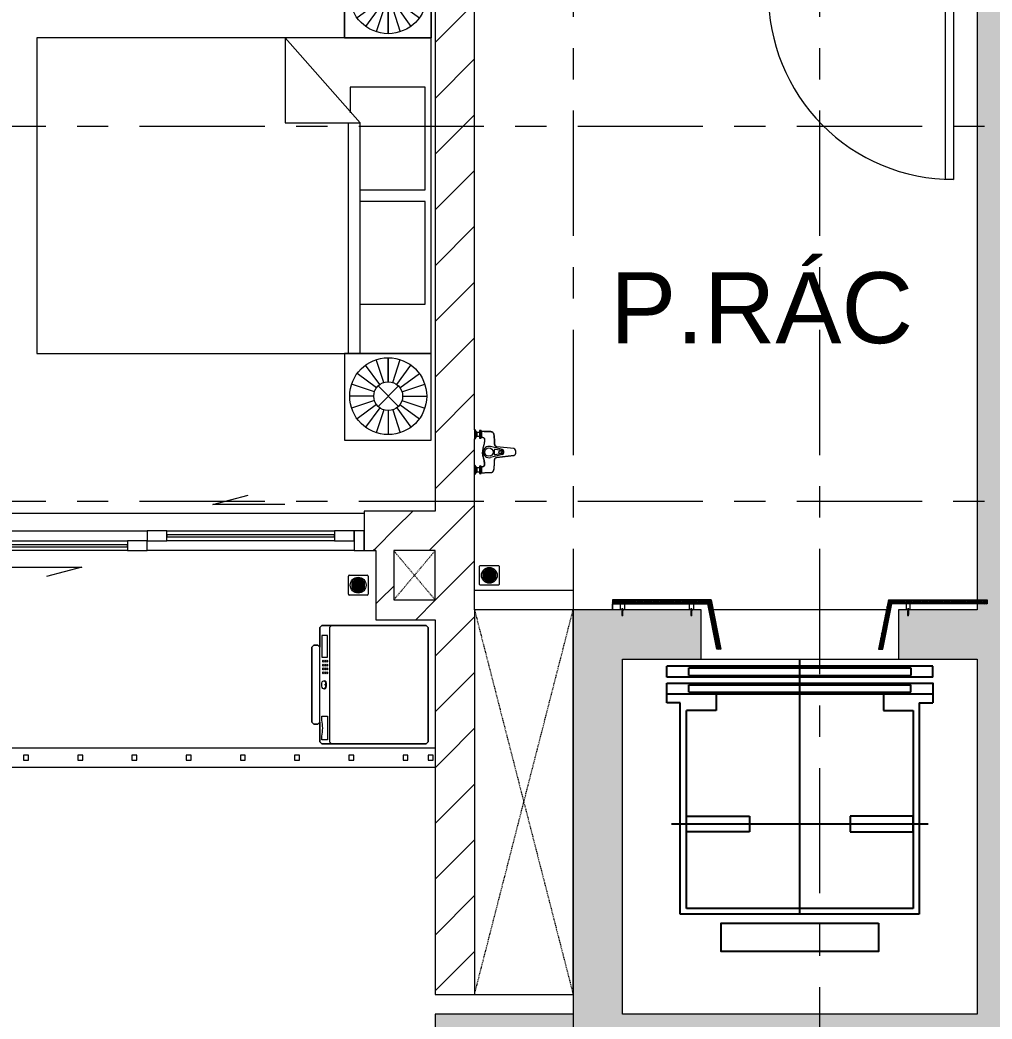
# Model space of a CAD drawing. Header units: millimetres. Extents: x -20144 to 104140, y -11426 to 48263.
# Drawn here: x 20645 to 25576, y 22325 to 27391 of the extents above; entities that cross this region are included whole.
import ezdxf

# ---------------------------------------------------------------- set-up
doc = ezdxf.new("R2010")
doc.units = ezdxf.units.MM
doc.linetypes.add('Dash', pattern=[6.35, 3.175, -3.175])
doc.linetypes.add('Grid Line', pattern=[22.225, 12.7, -3.175, 3.175, -3.175])
for name, color, linetype, lineweight in [('A-DETL-GENF', 31, 'Continuous', 5), ('A-DETL-GENF-HDLN', 161, 'Dash', 5), ('CHU', 181, 'Continuous', 5), ('CUA', 31, 'Continuous', 9), ('GRA', 211, 'Continuous', 9), ('HATCH-TUONG', 152, 'Continuous', 9), ('LAT-GACH', 140, 'Continuous', 13), ('NET THAY 2', 55, 'Continuous', 5), ('NET-CAT', 3, 'Continuous', 9), ('NET-THAY', 2, 'Continuous', 15), ('THIET BI', 44, 'Continuous', 5), ('THIET-BI', 44, 'Continuous', 5), ('TRUC', 225, 'Continuous', 5)]:
    doc.layers.add(name, color=color, linetype=linetype, lineweight=lineweight)
doc.layers.add('Core - tb$0$CT3 MBT 11-31$0$Nqh-ME-01', color=8, linetype='Continuous')
doc.styles.add('Arial_2', font='arial_1.ttf', dxfattribs={"height": 360})
pattern_1 = [(45, (0, 0), (-141.4214, 141.4214), [])]

# ---------------------------------------------------------------- blocks, each defined once
blk = doc.blocks.new('A$C1F5A74C7')
at = {"color": 0, "lineweight": 5}
for p, q in [((0, 10), (0, 12)), ((0, 10), (21, 10)), ((3, 8), (3, 10)), ((3, 5), (3, 7)), ((5, 91), (10, 94)), ((5, 91), (5, 29)), ((5, 91), (15, 91)), ((6, 78), (5, 75)), ((5, 75), (8, 75)), ((6, 72), (5, 69)), ((5, 69), (8, 69)), ((6, 66), (5, 63)), ((5, 63), (8, 63)), ((6, 60), (5, 57)), ((5, 57), (8, 57)), ((6, 54), (5, 51)), ((5, 51), (8, 51)), ((5, 49), (8, 49)), ((5, 10), (5, 29)), ((8, 5), (5, 5)), ((7, 80), (6, 78)), ((6, 78), (10, 78)), ((8, 73), (6, 72)), ((8, 67), (6, 66)), ((8, 61), (6, 60)), ((8, 55), (6, 54)), ((8, 82), (7, 80)), ((7, 81), (10, 81)), ((7, 80), (10, 80)), ((7, 29), (7, 76)), ((7, 10), (7, 31)), ((7, 9), (7, 10)), ((7, 5), (7, 8)), ((7, 5), (7, 5)), ((9, 84), (8, 82)), ((8, 83), (10, 83)), ((8, 73), (8, 75)), ((8, 69), (8, 67)), ((8, 61), (8, 63)), ((8, 57), (8, 55)), ((8, 51), (8, 49)), ((10, 87), (9, 85)), ((9, 85), (12, 86)), ((10, 5), (9, 5)), ((10, 99), (10, 11)), ((10, 94), (15, 91)), ((10, 87), (12, 85)), ((10, 41), (10, 80)), ((10, 78), (15, 78)), ((10, 41), (11, 41)), ((10, 13), (10, 0)), ((12, 5), (10, 5)), ((11, 84), (13, 84)), ((11, 81), (14, 82)), ((11, 41), (11, 80)), ((11, 80), (14, 80)), ((12, 84), (12, 83)), ((12, 73), (12, 75)), ((12, 75), (15, 75)), ((12, 73), (15, 72)), ((12, 69), (12, 67)), ((12, 69), (15, 69)), ((12, 67), (15, 66)), ((12, 61), (12, 63)), ((12, 63), (15, 63)), ((12, 61), (15, 60)), ((12, 57), (12, 55)), ((12, 57), (15, 57)), ((12, 55), (15, 54)), ((12, 49), (12, 51)), ((12, 51), (15, 51)), ((12, 49), (15, 49)), ((12, 5), (12, 5)), ((13, 82), (14, 80)), ((16, 5), (13, 5)), ((14, 80), (15, 78)), ((14, 29), (14, 76)), ((14, 10), (14, 31)), ((14, 9), (14, 10)), ((14, 5), (14, 8)), ((15, 91), (15, 29)), ((15, 78), (15, 75)), ((15, 72), (15, 69)), ((15, 66), (15, 63)), ((15, 60), (15, 57)), ((15, 54), (15, 51)), ((15, 10), (15, 29)), ((18, 10), (18, 8)), ((18, 7), (18, 5)), ((21, 10), (21, 12))]:
    blk.add_line(p, q, dxfattribs=at)
for centre, radius, start, end in [((5, 7), 2.77, 227.3489, 309.0524), ((10, 15), 10.9, 250.5292, 255.5659), ((10, 15), 10.9, 263.51, 276.4907), ((10, 15), 10.9, 284.1671, 289.4715), ((16, 7), 2.77, 230.845, 312.6565)]:
    blk.add_arc(centre, radius, start, end, dxfattribs=at)
blk = doc.blocks.new('*U294')
for p, q in [((11.2, 0), (10.7, 0)), ((11.7, 0), (11.2, 0)), ((12.4, 0), (12.2, 0)), ((14.1, 0), (12.9, 0)), ((14.1, 2.9), (14.1, 4)), ((14.1, 2.4), (14.1, 2.9)), ((14.1, 1.8), (14.1, 1.9)), ((14.1, 0), (14.1, 1.2)), ((14.1, 0), (14.1, -1.2)), ((14.1, 0), (15.4, 0)), ((15.9, 0), (16, 0)), ((16.6, 0), (17, 0)), ((17, 0), (18.1, 0)), ((47.7, 10), (47.7, -10)), ((14.1, -1.8), (14.1, -1.9)), ((14.1, -2.4), (14.1, -2.9)), ((14.1, -2.9), (14.1, -4))]:
    blk.add_line(p, q)
blk.add_lwpolyline([(50, 10), (9.5, 10, 0.414215), (7.5, 8), (7.5, -8, 0.414214), (9.5, -10), (50, -10)], format="xyb")
for radius in [2.9, 0.712]:
    blk.add_circle((14.1, 0), radius)
at = {"extrusion": (0, 0, -1), "xscale": 0.3999999999068677, "yscale": 0.3999999999068677, "zscale": -0.4, "rotation": 90.00000000000001}
blk.add_blockref('A$C1F5A74C7', (-42.8, -4.2), dxfattribs=at)
blk = doc.blocks.new('A$C02D11954')
at = {"layer": 'Core - tb$0$CT3 MBT 11-31$0$Nqh-ME-01'}
for p, q in [((-1575, -91.3), (-1575, -36.3)), ((-1462.5, -44.8), (-337.5, -44.8)), ((-1462.5, -82.3), (-1462.5, -44.8)), ((-899.7, -1294), (-899.7, 0)), ((-337.5, -44.8), (-337.5, -82.3)), ((-225, -91.3), (-225, -36.3)), ((-1462.5, -82.3), (-337.5, -82.3)), ((-1575, -221.3), (-1575, -121.3)), ((-1462.5, -129.8), (-337.5, -129.8)), ((-1462.5, -167.3), (-1462.5, -129.8)), ((-337.5, -167.3), (-337.5, -129.8)), ((-1462.5, -167.3), (-337.5, -167.3)), ((-249.5, -836.3), (-1550, -836.3))]:
    blk.add_line(p, q, dxfattribs=at)
for points in [[(-225, -36.3), (-1575, -36.3)], [(-225, -91.3), (-1575, -91.3)], [(-1575, -121.3), (-225, -121.3), (-225, -221.3)], [(-1575, -176.3), (-225, -176.3)], [(-1325, -176.3), (-1325, -261.3)], [(-475, -176.3), (-475, -261.3)], [(-1506, -221.3), (-1575, -221.3)], [(-1506, -1294), (-1506, -221.3)], [(-294, -221.3), (-294, -1294)], [(-294, -221.3), (-225, -221.3)], [(-1475, -1264), (-1475, -261.3)], [(-1325, -261.3), (-1475, -261.3)], [(-475, -261.3), (-325, -261.3)], [(-325, -261.3), (-325, -1264)], [(-1475, -876.3), (-1475, -796.3)], [(-1475, -796.3), (-1155, -796.3)], [(-1155, -796.3), (-1155, -876.3)], [(-645, -796.3), (-645, -876.3)], [(-325, -796.3), (-645, -796.3)], [(-325, -876.3), (-325, -796.3)], [(-1155, -876.3), (-1475, -876.3)], [(-645, -876.3), (-325, -876.3)], [(-325, -1264), (-1475, -1264)], [(-294, -1294), (-1506, -1294)]]:
    blk.add_lwpolyline(points, dxfattribs=at)
blk.add_lwpolyline([(-500, -1339.3), (-500, -1481.8), (-1298.3, -1481.8), (-1298.3, -1339.3)], close=True, dxfattribs=at)
blk = doc.blocks.new('A$C18732D84')
at = {"layer": 'GRA', "transparency": 33554687}
h = blk.add_hatch(dxfattribs=at)
h.set_pattern_fill('ANSI37', color=159, scale=50, angle=270, style=0)
h.set_pattern_definition([(315, (-1864.836, 283691.963), (4.41941738, 4.41941738), []), (45, (-1864.836, 283691.963), (-4.41941738, 4.41941738), [])])
h.paths.add_polyline_path([(1400, 7900), (900, 7900), (900, 7850), (900, 7880), (1383.6, 7880)])
h = blk.add_hatch(dxfattribs=at)
h.set_pattern_fill('ANSI37', color=159, scale=50, angle=645.2551, style=0)
h.set_pattern_definition([(330.2551187, (-17013.0964, 161543.5025), (3.10086836, 5.42651964), []), (60.2551187, (-17013.0964, 161543.5025), (-5.42651964, 3.10086836), [])])
h.paths.add_polyline_path([(1400, 7900), (1450, 7650), (1429.6, 7650), (1383.6, 7880)])
h = blk.add_hatch(dxfattribs=at)
h.set_pattern_fill('ANSI37', color=159, scale=50, angle=645.2551, style=0)
h.set_pattern_definition([(330.2551187, (-17213.0964, 161543.5025), (3.10086836, 5.42651964), []), (60.2551187, (-17213.0964, 161543.5025), (-5.42651964, 3.10086836), [])])
h.paths.add_polyline_path([(2300, 7900), (2250, 7650), (2270.4, 7650), (2316.4, 7880)])
h = blk.add_hatch(dxfattribs=at)
h.set_pattern_fill('ANSI37', color=159, scale=50, angle=270, style=0)
h.set_pattern_definition([(315, (-2064.836, 283691.963), (4.41941738, 4.41941738), []), (45, (-2064.836, 283691.963), (-4.41941738, 4.41941738), [])])
h.paths.add_polyline_path([(2300, 7900), (2800, 7900), (2800, 7880), (2316.4, 7880)])
at = {"layer": 'NET-CAT'}
h = blk.add_hatch(color=256, dxfattribs=at)
h.dxf.hatch_style = 1
h.paths.add_polyline_path([(5450, 10650), (5200, 10650), (5200, 9650), (5450, 9650)], flags=17)
h.paths.add_polyline_path([(5450, 12850), (5200, 12850), (5200, 11850), (5450, 11850)], flags=17)
h.paths.add_polyline_path([(5450, 8450), (5200, 8450), (5200, 7450), (5450, 7450)], flags=17)
h.paths.add_polyline_path([(5450, 6250), (5200, 6250), (5200, 5800), (3000, 5800), (3000, 14500), (5200, 14500), (5200, 14050), (5450, 14050), (5450, 14750), (2750, 14750), (2750, 7850), (2350, 7850), (2350, 7600), (2750, 7600), (2750, 5800), (950, 5800), (950, 7600), (1350, 7600), (1350, 7850), (700, 7850), (700, 5800), (0, 5800), (0, 0), (4150, 0), (4150, 250), (250, 250), (250, 2750), (5450, 2750), (5450, 3000), (3200, 3000), (3200, 3875), (2950, 3875), (2950, 3000), (250, 3000), (250, 5550), (2950, 5550), (2950, 5075), (3200, 5075), (3200, 5550), (5450, 5550)])
at = {"layer": 'GRA'}
for points in [[(1400, 7900), (900, 7900), (900, 7850), (900, 7880), (1383.6, 7880)], [(1400, 7900), (1450, 7650), (1429.6, 7650), (1383.6, 7880)], [(2300, 7900), (2250, 7650), (2270.4, 7650), (2316.4, 7880)], [(2300, 7900), (2800, 7900), (2800, 7880), (2316.4, 7880)]]:
    blk.add_lwpolyline(points, close=True, dxfattribs=at)
at = {"layer": 'LAT-GACH'}
for p, q in [((2290, 7850), (1410, 7850)), ((1350, 7600), (2350, 7600))]:
    blk.add_line(p, q, dxfattribs=at)
at = {"layer": 'NET-CAT'}
blk.add_lwpolyline([(5450, 5550), (5450, 6250), (5200, 6250), (5200, 5800), (3000, 5800), (3000, 14500), (5200, 14500), (5200, 14050), (5450, 14050), (5450, 14750), (2750, 14750), (2750, 7850), (2350, 7850), (2350, 7600), (2750, 7600), (2750, 5800), (950, 5800), (950, 7600), (1350, 7600), (1350, 7850), (700, 7850), (700, 5800), (0, 5800), (0, 0)], dxfattribs=at)
at = {"layer": 'GRA', "xscale": -1, "rotation": 90}
for p in [(950, 7900), (950, 7900), (1300, 7900), (1300, 7900)]:
    blk.add_blockref('*U294', p, dxfattribs=at)
at = {"layer": 'GRA', "rotation": 270}
blk.add_blockref('*U294', (2400, 7900), dxfattribs=at)
at = {"layer": 'NET-CAT'}
blk.add_blockref('A$C02D11954', (2750, 7600), dxfattribs=at)
blk = doc.blocks.new('CUA 1 CANH MO - 2 - Type 1000-751089-MẶT BẰNG TẦNG 4')
at = {"layer": 'CUA'}
for p, q in [((-367.5, 990.3), (-327.5, 990.3)), ((-367.5, 52.3), (-367.5, 990.3)), ((-327.5, 990.3), (-327.5, 52.3)), ((-327.5, 52.3), (-367.5, 52.3))]:
    blk.add_line(p, q, dxfattribs=at)
at = {"layer": 'CUA', "lineweight": 5}
for p, q in [((-368.5, 52.3), (-398.5, 52.3)), ((-398.5, 52.3), (-398.5, -47.7)), ((-368.5, 11.3), (-368.5, 52.3)), ((601.5, 52.3), (571.5, 52.3)), ((571.5, 52.3), (571.5, 11.3)), ((601.5, -47.7), (601.5, 52.3)), ((-348.5, 11.3), (-368.5, 11.3)), ((-348.5, -47.7), (-348.5, 11.3)), ((571.5, 11.3), (551.5, 11.3)), ((551.5, 11.3), (551.5, -47.7)), ((-398.5, -47.7), (-348.5, -47.7)), ((551.5, -47.7), (601.5, -47.7))]:
    blk.add_line(p, q, dxfattribs=at)
blk.add_arc((-367.5, 52.3), 938, 359.5, 90, dxfattribs=at)
blk = doc.blocks.new('CUA LO GIA _LUA_ - CUA LO GIA _LUA_-842744-MẶT BẰNG TẦNG 4')
at = {"layer": 'CUA'}
for p, q in [((332.4, 183.9), (511.1, 231.8)), ((697.4, 183.9), (332.4, 183.9)), ((-1050, 100), (-1100, 100)), ((-1100, 100), (-1100, 0)), ((-1050, 0), (-1050, 100)), ((-1050, 100), (0, 100)), ((100, 100), (0, 100)), ((0, 100), (0, 50)), ((100, 50), (100, 100)), ((100, 100), (950, 100)), ((950, 80), (100, 80)), ((100, 80), (100, 70)), ((100, 70), (950, 70)), ((1050, 100), (950, 100)), ((950, 100), (950, 50)), ((950, 70), (950, 80)), ((1050, 50), (1050, 100)), ((1100, 100), (1050, 100)), ((1050, 100), (1050, 0)), ((1100, 0), (1100, 100)), ((-950, 50), (-1050, 50)), ((-1050, 50), (-1050, 0)), ((-950, 0), (-950, 50)), ((-950, 50), (-100, 50)), ((-100, 30), (-950, 30)), ((-950, 30), (-950, 20)), ((-950, 20), (-100, 20)), ((0, 50), (-100, 50)), ((-100, 50), (-100, 0)), ((-100, 20), (-100, 30)), ((0, 0), (0, 50)), ((0, 50), (100, 50)), ((950, 50), (100, 50)), ((950, 50), (1050, 50)), ((-1100, 0), (-1050, 0)), ((-1050, 0), (-950, 0)), ((-100, 0), (-950, 0)), ((-100, 0), (0, 0)), ((1050, 0), (0, 0)), ((1050, 0), (1100, 0)), ((-697.4, -133.9), (-332.4, -133.9)), ((-332.4, -133.9), (-511.1, -181.8))]:
    blk.add_line(p, q, dxfattribs=at)
blk = doc.blocks.new('X-GIUONG - X-GIUONG-V15-MẶT BẰNG TẦNG 4')
at = {"layer": 'THIET BI'}
for p, q in [((-800, 0), (-1239, 0)), ((-1239, 0), (-1239, -439)), ((-1239, 0), (-800, 0)), ((-1239, -439), (-1239, 0)), ((-1039.2, -147.8), (-1076.9, -31.8)), ((-1016.6, -144.2), (-1016.6, -22.2)), ((-993.9, -147.8), (-956.3, -31.8)), ((-800, -439), (-800, 0)), ((800, 0), (-800, 0)), ((-800, 0), (-800, -2000)), ((800, 0), (-800, 0)), ((-800, 0), (-800, -439)), ((-800, 0), (-800, -2000)), ((-550, -30), (-550, -410)), ((-30, -30), (-550, -30)), ((-30, -360), (-30, -30)), ((30, -30), (30, -360)), ((550, -30), (30, -30)), ((550, -360), (550, -30)), ((1239, 0), (800, 0)), ((800, 0), (800, -439)), ((800, -2000), (800, 0)), ((1239, 0), (800, 0)), ((800, 0), (800, -439)), ((800, -2000), (800, 0)), ((993.9, -147.8), (956.3, -31.8)), ((1016.6, -144.2), (1016.6, -22.2)), ((1039.2, -147.8), (1076.9, -31.8)), ((1239, -439), (1239, 0)), ((1239, -439), (1239, 0)), ((-1059.6, -158.2), (-1131.2, -59.5)), ((-973.5, -158.2), (-901.9, -59.5)), ((973.5, -158.2), (901.9, -59.5)), ((1059.6, -158.2), (1131.2, -59.5)), ((-1075.8, -174.4), (-1174.4, -102.7)), ((-957.4, -174.4), (-858.7, -102.7)), ((957.4, -174.4), (858.7, -102.7)), ((1075.8, -174.4), (1174.4, -102.7)), ((-1086.1, -194.8), (-1202.1, -157.1)), ((-1068.3, -269.1), (-964.8, -165.6)), ((-1068.3, -165.6), (-964.8, -269.1)), ((-947, -194.8), (-831, -157.1)), ((947, -194.8), (831, -157.1)), ((1068.3, -269.1), (964.8, -165.6)), ((1068.3, -165.6), (964.8, -269.1)), ((1086.1, -194.8), (1202.1, -157.1)), ((-1089.7, -217.4), (-1211.7, -217.4)), ((-1086.1, -240), (-1202.1, -277.7)), ((-947, -240), (-831, -277.7)), ((-943.4, -217.4), (-821.4, -217.4)), ((-821.4, -217.4), (-943.4, -217.4)), ((943.4, -217.4), (821.4, -217.4)), ((821.4, -217.4), (943.4, -217.4)), ((947, -240), (831, -277.7)), ((1086.1, -240), (1202.1, -277.7)), ((1089.7, -217.4), (1211.7, -217.4)), ((-1075.8, -260.4), (-1174.4, -332.1)), ((-1059.6, -276.6), (-1131.2, -375.2)), ((-1039.2, -287), (-1076.9, -402.9)), ((-1016.6, -290.5), (-1016.6, -412.5)), ((-993.9, -287), (-956.3, -402.9)), ((-973.5, -276.6), (-901.9, -375.2)), ((-957.4, -260.4), (-858.7, -332.1)), ((957.4, -260.4), (858.7, -332.1)), ((973.5, -276.6), (901.9, -375.2)), ((993.9, -287), (956.3, -402.9)), ((1016.6, -290.5), (1016.6, -412.5)), ((1039.2, -287), (1076.9, -402.9)), ((1059.6, -276.6), (1131.2, -375.2)), ((1075.8, -260.4), (1174.4, -332.1)), ((-370, -360), (-800, -740)), ((-370, -740), (-370, -360)), ((800, -360), (-370, -360)), ((-1239, -439), (-800, -439)), ((-800, -439), (-1239, -439)), ((-550, -410), (-420, -410)), ((-370, -420), (800, -420)), ((800, -439), (1239, -439)), ((800, -439), (1239, -439)), ((-800, -740), (-370, -740)), ((-800, -2000), (800, -2000)), ((-800, -2000), (800, -2000))]:
    blk.add_line(p, q, dxfattribs=at)
for centre, radius in [((-1016.6, -217.4), 195.1), ((1016.6, -217.4), 195.1), ((-1016.6, -217.4), 73.2), ((1016.6, -217.4), 73.2)]:
    blk.add_circle(centre, radius, dxfattribs=at)
blk = doc.blocks.new('Railing - 25mm-924614-MẶT BẰNG TẦNG 4')
at = {"layer": 'NET THAY 2'}
for p, q in [((12.5, 12.5), (-12.5, 12.5)), ((-12.5, 12.5), (-12.5, -12.5)), ((12.5, -12.5), (12.5, 12.5)), ((-12.5, -12.5), (12.5, -12.5))]:
    blk.add_line(p, q, dxfattribs=at)
blk = doc.blocks.new('Railing - Railing-924885-MẶT BẰNG TẦNG 4')
at = {"rotation": 89.99999999999982}
for p in [(17113, 23649.9), (17375.5, 23649.9), (17650.5, 23649.9), (17925.5, 23649.9), (18200.5, 23649.9), (18475.5, 23649.9), (18750.5, 23649.9), (19025.5, 23649.9), (19300.5, 23649.9), (19575.5, 23649.9), (19850.5, 23649.9), (20125.5, 23649.9), (20400.5, 23649.9), (20675.5, 23649.9), (20950.5, 23649.9), (21225.5, 23649.9), (21500.5, 23649.9), (21775.5, 23649.9), (22050.5, 23649.9), (22325.5, 23649.9), (22600.5, 23649.9), (22727.7, 23649.9)]:
    blk.add_blockref('Railing - 25mm-924614-MẶT BẰNG TẦNG 4', p, dxfattribs=at)
blk = doc.blocks.new('X-MAY GIAT - X-MAY GIAT-411449-MẶT BẰNG TẦNG 4')
at = {"layer": 'THIET BI'}
for p, q in [((-290, 0), (-300, -10)), ((-300, -10), (-290, 0)), ((290, 0), (-290, 0)), ((-290, 0), (290, 0)), ((300, -10), (290, 0)), ((290, 0), (300, -10)), ((-300, -10), (-300, -540)), ((-300, -540), (-300, -10)), ((300, -540), (300, -10)), ((300, -10), (300, -540)), ((-300, -490), (-290, -500)), ((-290, -500), (290, -500)), ((290, -500), (300, -490)), ((-300, -540), (-290, -550)), ((-290, -550), (-300, -540)), ((-290, -550), (-190, -550)), ((-190, -550), (-290, -550)), ((-250, -510), (-250, -540)), ((-140, -510), (-250, -510)), ((-250, -540), (-140, -540)), ((-190, -550), (-200, -560)), ((-200, -560), (-190, -550)), ((190, -550), (-190, -550)), ((-140, -540), (-140, -510)), ((-20, -530), (-20, -525)), ((0, -520), (0, -525)), ((20, -530), (20, -525)), ((160, -510), (280, -510)), ((160, -540), (160, -510)), ((180, -540), (160, -540)), ((200, -560), (190, -550)), ((190, -550), (290, -550)), ((190, -550), (200, -560)), ((290, -550), (190, -550)), ((280, -540), (260, -540)), ((280, -510), (280, -540)), ((290, -550), (300, -540)), ((300, -540), (290, -550)), ((-200, -560), (-200, -580)), ((-200, -580), (-200, -560)), ((-200, -580), (-190, -590)), ((-190, -590), (-200, -580)), ((-190, -590), (190, -590)), ((190, -590), (-190, -590)), ((190, -590), (200, -580)), ((200, -580), (190, -590)), ((200, -580), (200, -560)), ((200, -560), (200, -580))]:
    blk.add_line(p, q, dxfattribs=at)
blk.add_arc((220, -697.5), 162.5, 75.75, 104.25, dxfattribs=at)
for centre, major_axis in [((-120, -512.5), (5, 0)), ((-120, -522.5), (5, 0)), ((-120, -532.5), (5, 0)), ((-100, -512.5), (5, 0)), ((-100, -522.5), (5, 0)), ((-100, -532.5), (5, 0)), ((-80, -512.5), (5, 0)), ((-80, -522.5), (5, 0)), ((-80, -532.5), (5, 0)), ((-60, -512.5), (-5, 0)), ((-60, -522.5), (-5, 0)), ((-60, -532.5), (-5, 0)), ((0, -530), (-20, 0))]:
    blk.add_ellipse(centre, major_axis=major_axis, ratio=0.5, dxfattribs=at)
blk.add_ellipse((0, -525), major_axis=(-20, 0), ratio=0.5, start_param=3.141593, end_param=6.283185, dxfattribs=at)
blk = doc.blocks.new('X-PHEU - X-PHEU-399631-MẶT BẰNG TẦNG 4')
at = {"layer": 'THIET-BI'}
for p, q in [((25, 29), (25, 121)), ((29, 125), (121, 125)), ((52.5, 103.1), (52.5, 46.9)), ((57.5, 43.5), (57.5, 106.5)), ((62.5, 108.8), (62.5, 41.2)), ((67.5, 39.8), (67.5, 110.2)), ((72.5, 110.9), (72.5, 78.1)), ((77.5, 78.1), (77.5, 110.9)), ((82.5, 110.2), (82.5, 39.8)), ((87.5, 41.2), (87.5, 108.8)), ((92.5, 106.5), (92.5, 43.5)), ((97.5, 46.9), (97.5, 103.1)), ((125, 121), (125, 29)), ((42.5, 90.5), (42.5, 59.5)), ((47.5, 51.8), (47.5, 98.2)), ((72.5, 71.9), (72.5, 39.1)), ((77.5, 39.1), (77.5, 71.9)), ((102.5, 98.2), (102.5, 51.8)), ((107.5, 59.5), (107.5, 90.5)), ((121, 25), (29, 25))]:
    blk.add_line(p, q, dxfattribs=at)
blk.add_circle((75, 75), 40, dxfattribs=at)
for centre, radius, start, end in [((29, 121), 4, 90, 180), ((75, 75), 36, 119.0853, 128.6822), ((75, 75), 36, 102.0247, 110.3175), ((75, 75), 36, 90, 93.9821), ((75, 75), 36, 86.0179, 90), ((75, 75), 36, 69.6825, 77.9753), ((75, 75), 36, 51.3178, 60.9147), ((121, 121), 4, 0, 90), ((75, 75), 36, 139.8082, 154.5256), ((75, 75), 36, 205.4744, 220.1918), ((75, 75), 4, 128.6822, 231.3178), ((75, 75), 4, 308.6822, 51.3178), ((75, 75), 36, 25.4744, 40.1918), ((75, 75), 36, 319.8082, 334.5256), ((29, 29), 4, 180, 270), ((75, 75), 36, 231.3178, 240.9147), ((75, 75), 36, 249.6825, 257.9753), ((75, 75), 36, 266.0179, 270), ((75, 75), 36, 270, 273.9821), ((75, 75), 36, 282.0247, 290.3175), ((75, 75), 36, 299.0853, 308.6822), ((121, 29), 4, 270, 360)]:
    blk.add_arc(centre, radius, start, end, dxfattribs=at)
blk = doc.blocks.new('X-SEN - X-SEN-387739-MẶT BẰNG TẦNG 4')
at = {"layer": 'THIET-BI'}
for p, q in [((-67.5, 0), (-112.5, 0)), ((-112.5, 0), (-112.5, -3.8)), ((-112.5, 0), (-67.5, 0)), ((-112.5, -3.8), (-112.5, 0)), ((-67.5, -3.8), (-67.5, 0)), ((-67.5, 0), (-67.5, -3.8)), ((112.5, 0), (67.5, 0)), ((67.5, 0), (67.5, -3.8)), ((67.5, 0), (67.5, -3.8)), ((112.5, 0), (67.5, 0)), ((112.5, -3.8), (112.5, 0)), ((112.5, -3.8), (112.5, 0)), ((-112.5, -3.8), (-99.9, -12.6)), ((-67.5, -3.8), (-112.5, -3.8)), ((-112.5, -3.8), (-99.9, -12.6)), ((-99.9, -25.3), (-107.2, -25.3)), ((-72.8, -25.3), (-107.2, -25.3)), ((-107.2, -34.3), (-105.1, -34.3)), ((-107.2, -34.3), (-72.8, -34.3)), ((-105.1, -34.3), (-105.1, -37.2)), ((-105.1, -34.3), (-105.1, -37.2)), ((-74.9, -34.3), (-105.1, -34.3)), ((-105.1, -37.2), (-74.9, -37.2)), ((-99.9, -12.6), (-99.9, -25.3)), ((-99.9, -12.6), (-80.1, -12.6)), ((-80.1, -12.6), (-99.9, -12.6)), ((-99.9, -12.6), (-99.9, -25.3)), ((-80.1, -12.6), (-67.5, -3.8)), ((-80.1, -12.6), (-67.5, -3.8)), ((-80.1, -25.3), (-80.1, -12.6)), ((-80.1, -25.3), (-80.1, -12.6)), ((-72.8, -25.3), (-80.1, -25.3)), ((-74.9, -37.2), (-74.9, -34.3)), ((-74.9, -34.3), (-72.8, -34.3)), ((-74.9, -37.2), (-74.9, -34.3)), ((67.5, -3.8), (80.1, -12.6)), ((112.5, -3.8), (67.5, -3.8)), ((67.5, -3.8), (80.1, -12.6)), ((80.1, -25.3), (72.8, -25.3)), ((107.2, -25.3), (72.8, -25.3)), ((72.8, -34.3), (74.9, -34.3)), ((72.8, -34.3), (107.2, -34.3)), ((74.9, -34.3), (74.9, -37.2)), ((74.9, -34.3), (74.9, -37.2)), ((105.1, -34.3), (74.9, -34.3)), ((74.9, -37.2), (105.1, -37.2)), ((80.1, -12.6), (80.1, -25.3)), ((99.9, -12.6), (80.1, -12.6)), ((80.1, -12.6), (99.9, -12.6)), ((99.9, -12.6), (80.1, -12.6)), ((80.1, -12.6), (80.1, -25.3)), ((99.9, -12.6), (112.5, -3.8)), ((99.9, -12.6), (112.5, -3.8)), ((99.9, -25.3), (99.9, -12.6)), ((99.9, -25.3), (99.9, -12.6)), ((107.2, -25.3), (99.9, -25.3)), ((105.1, -37.2), (105.1, -34.3)), ((105.1, -34.3), (107.2, -34.3)), ((105.1, -37.2), (105.1, -34.3)), ((-12.9, -141.7), (-27.6, -80.8)), ((12.9, -141.7), (27.6, -80.8)), ((-27.3, -113.1), (-17.5, -199.2)), ((-17.5, -199.2), (-27.3, -113.1)), ((-7.7, -139.6), (-13.8, -105.5)), ((7.7, -139.6), (13.8, -105.5)), ((17.5, -199.2), (27.3, -113.1)), ((17.5, -199.2), (27.3, -113.1))]:
    blk.add_line(p, q, dxfattribs=at)
for centre, radius in [((0, -73.2), 21.5), ((0, -130.1), 7.2)]:
    blk.add_circle(centre, radius, dxfattribs=at)
for centre, radius, start, end in [((-102.9, -29.8), 6.9, 148.0246, 211.9754), ((-102.9, -29.8), 6.9, 148.0246, 211.9754), ((-107.2, -27.1), 1.8, 90, 148.0246), ((-107.2, -27.1), 1.8, 90, 148.0246), ((-107.2, -32.5), 1.8, 211.9754, 270), ((-107.2, -32.5), 1.8, 211.9754, 270), ((-112.5, -29.8), 6.9, 319.2845, 40.7155), ((-94.4, -29.8), 6.9, 139.2845, 220.7155), ((-85.4, -29.8), 6.9, 319.2845, 40.7155), ((-67.5, -29.8), 6.9, 139.2845, 220.7155), ((-72.8, -27.1), 1.8, 31.9754, 90), ((-72.8, -27.1), 1.8, 31.9754, 90), ((-72.8, -32.5), 1.8, 270, 328.0246), ((-72.8, -32.5), 1.8, 270, 328.0246), ((-77.1, -29.8), 6.9, 328.0246, 31.9754), ((-77.1, -29.8), 6.9, 328.0246, 31.9754), ((-0.4, -73.2), 28.3, 89.2517, 195.6693), ((0.4, -73.2), 28.3, 344.3307, 90.7483), ((77.1, -29.8), 6.9, 148.0246, 211.9754), ((77.1, -29.8), 6.9, 148.0246, 211.9754), ((72.8, -27.1), 1.8, 90, 148.0246), ((72.8, -27.1), 1.8, 90, 148.0246), ((72.8, -32.5), 1.8, 211.9754, 270), ((72.8, -32.5), 1.8, 211.9754, 270), ((67.5, -29.8), 6.9, 319.2845, 40.7155), ((85.6, -29.8), 6.9, 139.2845, 220.7155), ((94.6, -29.8), 6.9, 319.2845, 40.7155), ((112.5, -29.8), 6.9, 139.2845, 220.7155), ((107.2, -27.1), 1.8, 31.9754, 90), ((107.2, -27.1), 1.8, 31.9754, 90), ((107.2, -32.5), 1.8, 270, 328.0246), ((107.2, -32.5), 1.8, 270, 328.0246), ((102.9, -29.8), 6.9, 328.0246, 31.9754), ((102.9, -29.8), 6.9, 328.0246, 31.9754), ((-9.4, -104.7), 4.5, 74.0703, 190.1556), ((-0.4, -73.2), 28.3, 254.0703, 270.7483), ((0.4, -73.2), 28.3, 269.2517, 285.9297), ((9.4, -104.7), 4.5, 349.8444, 105.9297), ((0, -134.7), 14.7, 208.4144, 331.5856), ((0, -136.6), 8.24, 201.1294, 338.8706), ((0, -191), 19.3, 205.0481, 334.9519), ((0, -191), 19.3, 205.0481, 334.9519)]:
    blk.add_arc(centre, radius, start, end, dxfattribs=at)
for points, knots in [([(-105.1, -37.2), (-105.1, -39.1), (-104.9, -42.9), (-104.7, -48.5), (-104.5, -54.2), (-104.2, -61.7), (-103.9, -68.4), (-103.8, -73.6), (-103.7, -75.5), (-103.7, -76.7), (-103.6, -77.6), (-103.6, -78.6), (-103.6, -79.8), (-103.6, -81), (-103.5, -81.8), (-103.5, -82.3), (-103.5, -82.6), (-103.4, -83), (-103.4, -83.5), (-103.3, -84.3), (-103.2, -85.5), (-103.1, -86.6), (-102.8, -87.6), (-102.6, -88.2), (-102.3, -88.9), (-101.9, -89.7), (-101.3, -90.8), (-100.6, -91.7), (-100, -92.5), (-99, -93.6), (-97.8, -94.7), (-96.2, -95.8), (-95, -96.6), (-93.7, -97.2), (-92.4, -97.7), (-91.2, -98.1), (-90.3, -98.4), (-89.6, -98.5), (-88.9, -98.7), (-88, -98.8), (-86.8, -99), (-85.6, -99.1), (-84.7, -99.1), (-84, -99.2), (-83.3, -99.3), (-82.3, -99.4), (-81.2, -99.5), (-79.7, -99.6), (-77.9, -99.8), (-75.5, -100), (-72.8, -100.2), (-70, -100.5), (-66.3, -100.8), (-61.6, -101.2), (-56, -101.5), (-51.7, -101.8), (-48.8, -101.9), (-47.3, -101.9), (-46.1, -101.9), (-45.1, -102), (-44.4, -102), (-43.6, -102), (-42.6, -102), (-41.4, -102), (-40.1, -102), (-39.3, -102.1), (-38.8, -102.1), (-38.5, -102.2), (-38.1, -102.2), (-37.6, -102.3), (-36.8, -102.4), (-35.6, -102.6), (-34.3, -103), (-33.2, -103.5), (-32.5, -104), (-31.7, -104.6), (-30.5, -105.7), (-29, -107.6), (-27.9, -110.1), (-27.4, -112), (-27.3, -113.1)], [0, 0, 0, 0, 0.041667, 0.083333, 0.125, 0.166667, 0.25, 0.270833, 0.28125, 0.291667, 0.296875, 0.302083, 0.3125, 0.322917, 0.328125, 0.330729, 0.333333, 0.335938, 0.338542, 0.34375, 0.354167, 0.364583, 0.369792, 0.375, 0.380208, 0.385417, 0.395833, 0.40625, 0.411458, 0.416667, 0.4375, 0.447917, 0.458333, 0.46875, 0.479167, 0.489583, 0.494792, 0.5, 0.505208, 0.510417, 0.520833, 0.53125, 0.536458, 0.541667, 0.546875, 0.552083, 0.5625, 0.572917, 0.583333, 0.604167, 0.625, 0.645833, 0.666667, 0.708333, 0.75, 0.791667, 0.802083, 0.8125, 0.822917, 0.828125, 0.833333, 0.838542, 0.84375, 0.854167, 0.864583, 0.869792, 0.872396, 0.875, 0.877604, 0.880208, 0.885417, 0.895833, 0.90625, 0.916667, 0.921875, 0.927083, 0.9375, 0.958333, 0.979167, 1, 1, 1, 1]), ([(-105.1, -37.2), (-104.5, -52.3), (-103.9, -68.7), (-103.3, -87.5), (-99.6, -93.9), (-92.4, -98.5), (-72.6, -100.1), (-54, -102.2), (-33.9, -102), (-28.7, -107.4), (-27.8, -111), (-27.3, -113.1)], [0, 0, 0, 0, 45.441328, 49.333631, 56.110562, 66.562664, 73.682324, 114.966912, 125.570438, 129.900151, 136.284558, 136.284558, 136.284558, 136.284558]), ([(0, -41), (-2, -40.9), (-5.6, -40.9), (-10.3, -41.2), (-14.4, -41.6), (-18, -42.2), (-21.2, -42.9), (-24.2, -43.7), (-27.1, -44.6), (-30, -45.4), (-32.9, -46.3), (-35.8, -47.2), (-38.8, -47.9), (-41.8, -48.6), (-45.1, -49.2), (-48.4, -49.8), (-51.8, -50.2), (-54.8, -50.5), (-56.9, -50.7), (-58.1, -50.8), (-59, -50.9), (-59.9, -51), (-60.8, -51), (-61.7, -51), (-62.4, -51), (-63, -51), (-63.6, -51), (-64.4, -50.9), (-65.1, -50.8), (-65.7, -50.7), (-66.1, -50.6), (-66.5, -50.5), (-67.1, -50.4), (-68.1, -50.1), (-69.1, -49.6), (-70.1, -49), (-71.1, -48.3), (-72, -47.4), (-72.8, -46.6), (-73.3, -45.8), (-73.8, -45.1), (-74.1, -44.3), (-74.4, -43.5), (-74.6, -42.6), (-74.7, -41.9), (-74.8, -41.3), (-74.8, -40.9), (-74.9, -40.4), (-74.9, -39.8), (-74.9, -38.8), (-74.9, -37.9), (-74.9, -37.2)], [0, 0, 0, 0, 0.041667, 0.083333, 0.125, 0.166667, 0.208333, 0.25, 0.291667, 0.333333, 0.375, 0.416667, 0.458333, 0.5, 0.541667, 0.583333, 0.625, 0.666667, 0.6875, 0.697917, 0.708333, 0.71875, 0.729167, 0.739583, 0.75, 0.755208, 0.760417, 0.770833, 0.78125, 0.786458, 0.791667, 0.796875, 0.802083, 0.8125, 0.833333, 0.84375, 0.854167, 0.875, 0.885417, 0.895833, 0.90625, 0.916667, 0.927083, 0.9375, 0.947917, 0.953125, 0.958333, 0.963542, 0.96875, 0.979167, 1, 1, 1, 1]), ([(-74.9, -37.2), (-74.9, -39.9), (-75, -44.9), (-67.9, -51.6), (-55.3, -50.7), (-39.4, -48.7), (-24.4, -43.4), (-11.8, -40.7), (0, -41)], [0, 0, 0, 0, 8.475038, 15.961674, 29.255673, 47.963091, 70.422589, 93.837243, 93.837243, 93.837243, 93.837243]), ([(74.9, -37.2), (74.9, -37.9), (74.9, -38.8), (74.9, -39.8), (74.9, -40.4), (74.8, -40.9), (74.8, -41.3), (74.7, -41.9), (74.6, -42.6), (74.4, -43.3), (74.3, -43.9), (74.1, -44.4), (73.8, -45.1), (73.3, -45.8), (72.8, -46.6), (72, -47.4), (71.1, -48.3), (70.1, -49), (69.1, -49.6), (68.1, -50.1), (67.1, -50.4), (66.5, -50.5), (66.1, -50.6), (65.7, -50.7), (65.1, -50.8), (64.4, -50.9), (63.5, -51), (62.7, -51), (62.1, -51), (61.5, -51), (60.8, -51), (59.9, -51), (59, -50.9), (58.1, -50.8), (56.9, -50.7), (54.8, -50.5), (51.8, -50.2), (47.2, -49.6), (41.8, -48.7), (36.8, -47.4), (32.9, -46.3), (30, -45.4), (27.1, -44.6), (24.2, -43.7), (21.2, -42.9), (18, -42.2), (14.4, -41.6), (10.3, -41.2), (5.6, -40.9), (2, -40.9), (0, -41)], [0, 0, 0, 0, 0.020833, 0.03125, 0.036458, 0.041667, 0.046875, 0.052083, 0.0625, 0.072917, 0.078125, 0.083333, 0.09375, 0.104167, 0.114583, 0.125, 0.145833, 0.15625, 0.166667, 0.1875, 0.197917, 0.203125, 0.208333, 0.213542, 0.21875, 0.229167, 0.239583, 0.25, 0.255208, 0.260417, 0.270833, 0.28125, 0.291667, 0.302083, 0.3125, 0.333333, 0.375, 0.416667, 0.5, 0.583333, 0.625, 0.666667, 0.708333, 0.75, 0.791667, 0.833333, 0.875, 0.916667, 0.958333, 1, 1, 1, 1]), ([(74.9, -37.2), (74.9, -39.9), (75, -44.9), (67.9, -51.6), (55.3, -50.7), (39.4, -48.7), (24.4, -43.4), (11.8, -40.7), (0, -41)], [0, 0, 0, 0, 8.475038, 15.961674, 29.255673, 47.963091, 70.422589, 93.837243, 93.837243, 93.837243, 93.837243]), ([(27.3, -113.1), (27.4, -112), (27.9, -110.1), (29, -107.6), (30.5, -105.7), (31.7, -104.6), (32.5, -104), (33.2, -103.5), (34.3, -103), (35.6, -102.6), (36.8, -102.4), (37.6, -102.3), (38.1, -102.2), (38.5, -102.2), (38.8, -102.1), (39.3, -102.1), (40.1, -102), (41.4, -102), (42.6, -102), (43.6, -102), (44.4, -102), (45.1, -102), (46.1, -101.9), (47.3, -101.9), (48.8, -101.9), (51.7, -101.8), (57.9, -101.4), (65.3, -100.9), (72.8, -100.2), (76.9, -99.8), (79.7, -99.6), (81.2, -99.5), (82.3, -99.4), (83.3, -99.3), (84, -99.2), (84.7, -99.1), (85.6, -99.1), (86.8, -99), (88, -98.8), (88.9, -98.7), (89.6, -98.5), (90.3, -98.4), (91.2, -98.1), (92.4, -97.7), (93.7, -97.2), (95, -96.6), (96.2, -95.8), (97.8, -94.7), (99.2, -93.4), (100.4, -91.9), (101.3, -90.8), (101.9, -89.7), (102.3, -88.9), (102.6, -88.2), (102.8, -87.6), (103.1, -86.6), (103.2, -85.5), (103.3, -84.3), (103.4, -83.5), (103.4, -83), (103.5, -82.6), (103.5, -82.3), (103.5, -81.8), (103.6, -81), (103.6, -79.8), (103.6, -78.6), (103.6, -77.6), (103.7, -76.7), (103.7, -75.5), (103.8, -73.6), (103.9, -70.3), (104.1, -65.5), (104.5, -54.2), (104.8, -44.8), (105.1, -37.2)], [0, 0, 0, 0, 0.020833, 0.041667, 0.0625, 0.072917, 0.078125, 0.083333, 0.09375, 0.104167, 0.114583, 0.119792, 0.122396, 0.125, 0.127604, 0.130208, 0.135417, 0.145833, 0.15625, 0.161458, 0.166667, 0.171875, 0.177083, 0.1875, 0.197917, 0.208333, 0.25, 0.333333, 0.375, 0.416667, 0.427083, 0.4375, 0.447917, 0.453125, 0.458333, 0.463542, 0.46875, 0.479167, 0.489583, 0.494792, 0.5, 0.505208, 0.510417, 0.520833, 0.53125, 0.541667, 0.552083, 0.5625, 0.583333, 0.59375, 0.604167, 0.614583, 0.619792, 0.625, 0.630208, 0.635417, 0.645833, 0.65625, 0.661458, 0.664062, 0.666667, 0.669271, 0.671875, 0.677083, 0.6875, 0.697917, 0.703125, 0.708333, 0.71875, 0.729167, 0.75, 0.791667, 0.833333, 1, 1, 1, 1]), ([(105.1, -37.2), (104.5, -52.3), (103.9, -68.7), (103.3, -87.5), (99.6, -93.9), (92.4, -98.5), (72.6, -100.1), (54, -102.2), (33.9, -102), (28.7, -107.4), (27.8, -111), (27.3, -113.1)], [0, 0, 0, 0, 45.441328, 49.333631, 56.110562, 66.562664, 73.682324, 114.966912, 125.570438, 129.900151, 136.284558, 136.284558, 136.284558, 136.284558])]:
    blk.add_open_spline(points, degree=3, knots=knots, dxfattribs=at)
blk = doc.blocks.new('Family2 - Family1 2-978543-MẶT BẰNG TẦNG 4')
at = {"layer": 'A-DETL-GENF'}
for p, q in [((500, 1950), (0, 1950)), ((0, 1950), (0, 0)), ((500, 0), (500, 1950)), ((0, 0), (500, 0))]:
    blk.add_line(p, q, dxfattribs=at)
at = {"layer": 'A-DETL-GENF-HDLN'}
for p, q in [((0, 1950), (500, 0.8)), ((0, 0), (500, 1949.2))]:
    blk.add_line(p, q, dxfattribs=at)
blk = doc.blocks.new('Family2 - Family1 2-951775-MẶT BẰNG TẦNG 4')
at = {"layer": 'A-DETL-GENF'}
for p, q in [((210, 250), (0, 250)), ((0, 250), (0, 0)), ((210, 0), (210, 250)), ((0, 0), (210, 0))]:
    blk.add_line(p, q, dxfattribs=at)
at = {"layer": 'A-DETL-GENF-HDLN'}
for p, q in [((0, 250), (210, 0.8)), ((0, 0), (210, 249.2))]:
    blk.add_line(p, q, dxfattribs=at)

msp = doc.modelspace()

# ---------------------------------------------------------------- hatches: boundary and pattern name
at = {"layer": 'HATCH-TUONG', "lineweight": 5}
h = msp.add_hatch(dxfattribs=at)
h.set_pattern_fill('FP_6', color=256, style=0, pattern_type=2)
h.set_pattern_definition(pattern_1)
h.paths.add_polyline_path([(22763.2, 24899.9), (22950.5, 24899.9), (22950.5, 28699.9), (22750.5, 28699.9), (22750.5, 24899.9)], flags=0)
h = msp.add_hatch(dxfattribs=at)
h.set_pattern_fill('FP_6', color=256, style=0, pattern_type=2)
h.set_pattern_definition(pattern_1)
h.paths.add_polyline_path([(22390.5, 24699.9), (22450.5, 24699.9), (22450.5, 24899.9), (22390.5, 24899.9), (22390.5, 24811.8)], flags=0)
h.paths.add_polyline_path([(20190.5, 24699.9), (20190.5, 24899.9), (19300.5, 24899.9), (19300.5, 24699.9)], flags=0)
h = msp.add_hatch(dxfattribs=at)
h.set_pattern_fill('FP_6', color=256, style=0, pattern_type=2)
h.set_pattern_definition(pattern_1)
h.paths.add_polyline_path([(22450.5, 24449.9), (22540.5, 24449.9), (22540.5, 24699.9), (22550.5, 24699.9), (22550.5, 24899.9), (22450.5, 24899.9), (22450.5, 24699.9)], flags=0)
h = msp.add_hatch(dxfattribs=at)
h.set_pattern_fill('FP_6', color=256, style=0, pattern_type=2)
h.set_pattern_definition(pattern_1)
h.paths.add_polyline_path([(22750.5, 24699.9), (22950.5, 24699.9), (22950.5, 24899.9), (22550.5, 24899.9), (22550.5, 24699.9)], flags=0)
h = msp.add_hatch(dxfattribs=at)
h.set_pattern_fill('FP_6', color=256, style=0, pattern_type=2)
h.set_pattern_definition(pattern_1)
h.paths.add_polyline_path([(22750.5, 24449.9), (22950.5, 24449.9), (22950.5, 24699.9), (22750.5, 24699.9)], flags=0)
h = msp.add_hatch(dxfattribs=at)
h.set_pattern_fill('FP_6', color=256, style=0, pattern_type=2)
h.set_pattern_definition(pattern_1)
h.paths.add_polyline_path([(22750.5, 24349.9), (22950.5, 24349.9), (22950.5, 24449.9), (22450.5, 24449.9), (22450.5, 24349.9), (22540.5, 24349.9)], flags=0)
h = msp.add_hatch(dxfattribs=at)
h.set_pattern_fill('FP_6', color=256, style=0, pattern_type=2)
h.set_pattern_definition(pattern_1)
h.paths.add_polyline_path([(22750.5, 23649.9), (22950.5, 23649.9), (22950.5, 24349.9), (22750.5, 24349.9), (22750.5, 23849.1)], flags=0)
h = msp.add_hatch(dxfattribs=at)
h.set_pattern_fill('FP_6', color=256, style=0, pattern_type=2)
h.set_pattern_definition(pattern_1)
h.paths.add_polyline_path([(22750.5, 22449.9), (22950.5, 22449.9), (22950.5, 23649.9), (22750.5, 23649.9)], flags=0)

# ---------------------------------------------------------------- linework, layer by layer
at = {"layer": 'NET-CAT', "lineweight": 15}
for p, q in [((22750.5, 28699.9), (22750.5, 24899.9)), ((22950.5, 25312.4), (22950.5, 27519.9)), ((22950.5, 25132.4), (22950.5, 25267.4)), ((22950.5, 24899.9), (22950.5, 25087.4)), ((22450.5, 24899.9), (22390.5, 24899.9)), ((22390.5, 24899.9), (22390.5, 24699.9)), ((22550.5, 24899.9), (22450.5, 24899.9)), ((22750.5, 24899.9), (22550.5, 24899.9)), ((22950.5, 24699.9), (22950.5, 24899.9)), ((22390.5, 24699.9), (22450.5, 24699.9)), ((22450.5, 24699.9), (22450.5, 24449.9)), ((22950.5, 24449.9), (22950.5, 24699.9)), ((22450.5, 24449.9), (22450.5, 24349.9)), ((22950.5, 24399.9), (22950.5, 24449.9)), ((22450.5, 24349.9), (22750.5, 24349.9)), ((22750.5, 24349.9), (22750.5, 23649.9)), ((22750.5, 23649.9), (22750.5, 22449.9)), ((22750.5, 22449.9), (22950.5, 22449.9))]:
    msp.add_line(p, q, dxfattribs=at)
at = {"layer": 'NET-THAY', "lineweight": 9}
for p, q in [((20190.5, 24890), (22390.5, 24890)), ((22950.5, 24499.9), (23450.5, 24499.9)), ((17100.5, 23699.9), (22750.5, 23699.9)), ((22750.5, 23599.9), (17100.5, 23599.9))]:
    msp.add_line(p, q, dxfattribs=at)
at = {"layer": 'TRUC', "linetype": 'Grid Line', "ltscale": 50}
for p, q in [((23450.5, 43599.9), (23450.5, -4500.1)), ((24700.5, 43599.9), (24700.5, -7167.6)), ((43000.5, 26849.9), (-12092.4, 26849.9)), ((43000.5, 24949.9), (-14407, 24949.9))]:
    msp.add_line(p, q, dxfattribs=at)

# ---------------------------------------------------------------- block references
msp.add_blockref('A$C18732D84', (22750.5, 16549.9))
at = {"color": 253, "lineweight": 9}
for name, p, rotation in [('X-GIUONG - X-GIUONG-V15-MẶT BẰNG TẦNG 4', (22730.2, 26499.9), 270), ('CUA 1 CANH MO - 2 - Type 1000-751089-MẶT BẰNG TẦNG 4', (25012, 27572.2), 180), ('X-SEN - X-SEN-387739-MẶT BẰNG TẦNG 4', (22950.5, 25199.9), 90), ('CUA LO GIA _LUA_ - CUA LO GIA _LUA_-842744-MẶT BẰNG TẦNG 4', (21290.5, 24799.9), 180), ('X-MAY GIAT - X-MAY GIAT-411449-MẶT BẰNG TẦNG 4', (22715.4, 24019.9), 270)]:
    msp.add_blockref(name, p, dxfattribs=dict(at, rotation=rotation))
at = {"color": 253, "lineweight": 5}
for name, p in [('Family2 - Family1 2-951775-MẶT BẰNG TẦNG 4', (22540.5, 24449.9)), ('Family2 - Family1 2-978543-MẶT BẰNG TẦNG 4', (22950.5, 22449.9))]:
    msp.add_blockref(name, p, dxfattribs=at)
at = {"color": 253, "lineweight": 9}
for name, p in [('X-PHEU - X-PHEU-399631-MẶT BẰNG TẦNG 4', (22950.5, 24499.9)), ('X-PHEU - X-PHEU-399631-MẶT BẰNG TẦNG 4', (22285.5, 24449.9)), ('Railing - Railing-924885-MẶT BẰNG TẦNG 4', (0, 0))]:
    msp.add_blockref(name, p, dxfattribs=at)

# ---------------------------------------------------------------- texts
at = {"layer": 'CHU', "color": 253, "insert": (23638.3, 26111.9), "char_height": 360, "width": 1537.22, "attachment_point": 1, "line_spacing_factor": 0.936439, "style": 'Arial_2'}
msp.add_mtext('\\pt2540.0016,5079.9996,7620.0012,10159.9992,12700.0008,15239.9988,17780.0004,20319.9984,22860,25400.0016,27939.9996,30480.0012,33019.9992,35560.0008,38099.9988,40640.0004,43179.9984,45720,48260.0016,50799.9996,53340.0012,55879.9992,58420.0008,60959.9988,63500.0004,66039.9984,68580,71120.0016,73659.9996,76200.0012,78739.9992,81280.0008;P.RÁC', dxfattribs=at)

doc.saveas('drawing.dxf')
